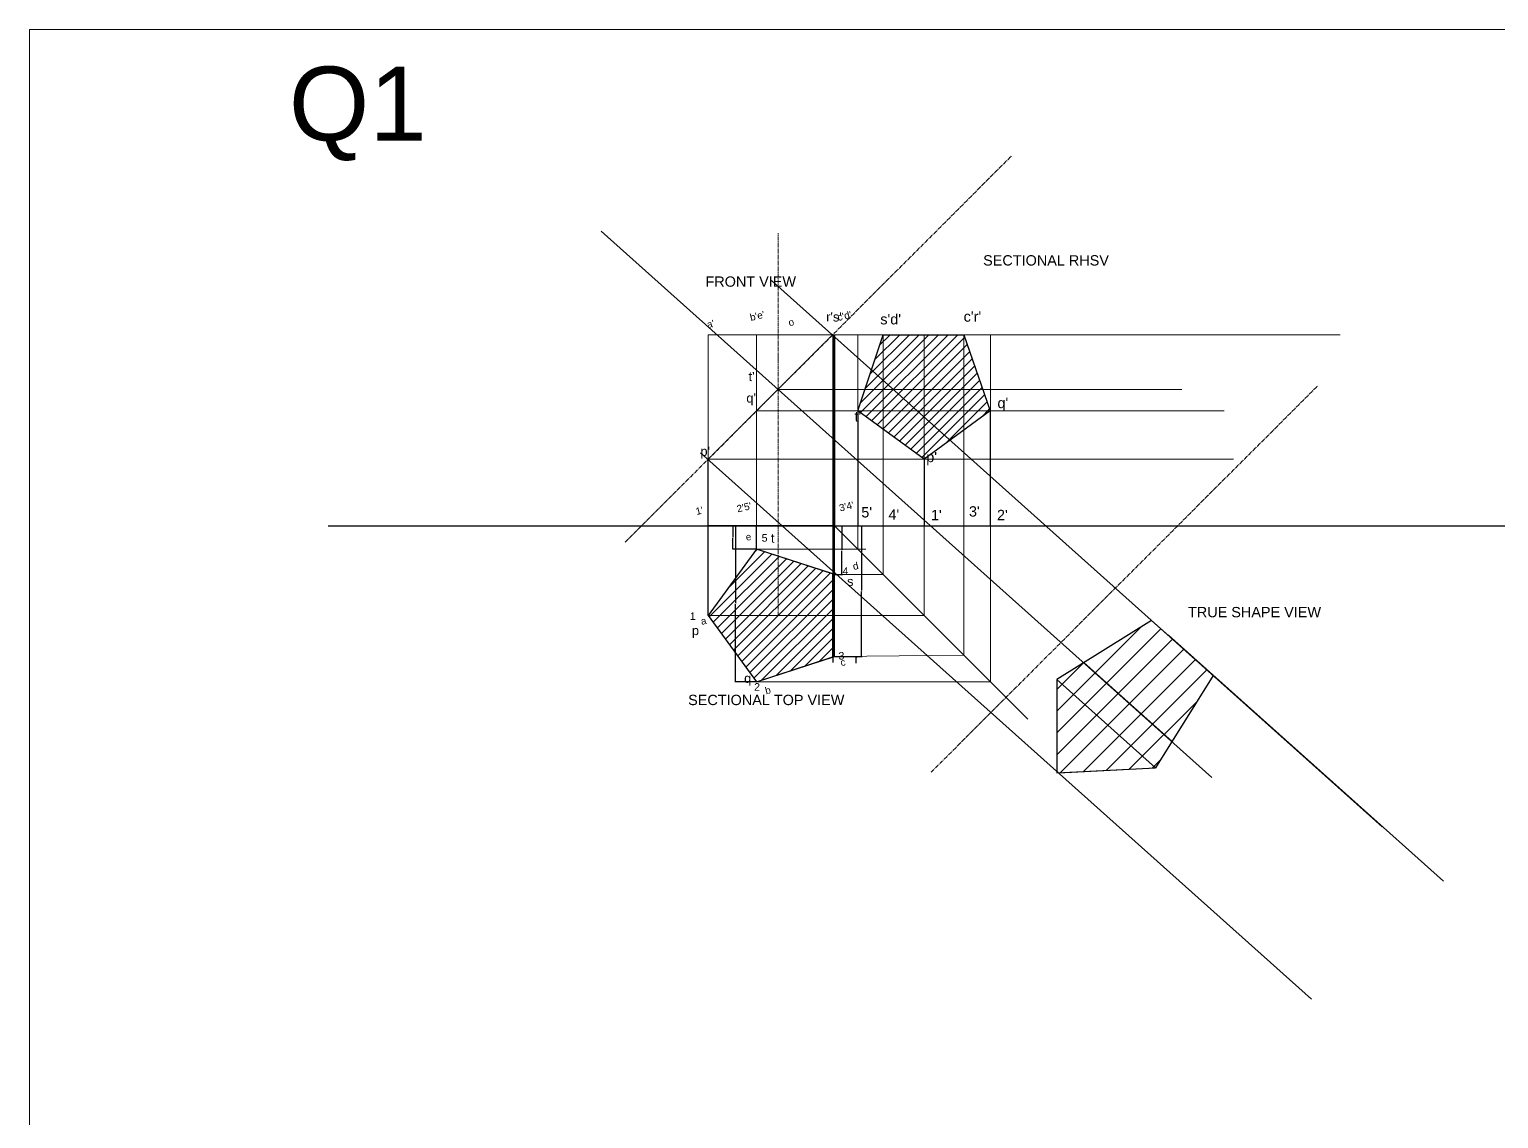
# Model space of a CAD drawing. Header units: millimetres. Extents: x 1494 to 2380, y 951 to 1748.
# Drawn here: x 1494 to 2032, y 1350 to 1748 of the extents above; entities that cross this region are included whole.
import ezdxf

# ---------------------------------------------------------------- set-up
doc = ezdxf.new("R2010")
doc.units = ezdxf.units.MM
doc.header["$LTSCALE"] = 0.5
doc.linetypes.add('CENTER2', pattern=[1.125, 0.75, -0.125, 0.125, -0.125])
doc.linetypes.add('HIDDEN2', pattern=[0.1875, 0.125, -0.0625])
doc.styles.get("Standard").update_dxf_attribs({"font": 'arial.ttf'})
doc.dimstyles.get("Standard").update_dxf_attribs({"dimtxt": 0.18, "dimasz": 0.18, "dimexe": 0.18, "dimexo": 0.0625, "dimgap": 0.09, "dimtad": 0, "dimtih": 1, "dimtoh": 1, "dimdec": 4, "dimzin": 0, "dimdsep": 46, "dimtxsty": 'Standard', "dimcen": 0.09, "dimadec": 0, "dimazin": 0, "dimtfac": 1, "dimtdec": 4, "dimtofl": 0, "dimtmove": 0, "dimatfit": 3, "dimfxl": 1, "dimtolj": 1, "dimtzin": 0, "dimarcsym": 0})

# ---------------------------------------------------------------- blocks, each defined once
blk = doc.blocks.new('*D24')
at = {"color": 0, "lineweight": -2, "ltscale": 4, "transparency": 16777216}
for p, q in [((1788.74, 1566.69), (1791.59, 1566.69)), ((1791.41, 1566.51), (1791.41, 1557.99)), ((1791.41, 1549.09), (1791.41, 1557.62)), ((1788.74, 1548.91), (1791.59, 1548.91))]:
    blk.add_line(p, q, dxfattribs=at)
at = {"color": 0, "lineweight": 5, "ltscale": 4, "transparency": 16777216}
for points in [[(1791.38, 1566.51), (1791.44, 1566.51), (1791.41, 1566.69)], [(1791.38, 1549.09), (1791.44, 1549.09), (1791.41, 1548.91)]]:
    blk.add_solid(points, dxfattribs=at)
at = {"layer": 'Defpoints', "color": 0, "lineweight": 5, "ltscale": 4, "transparency": 16777216}
for p in [(1788.68, 1566.69), (1788.68, 1548.91), (1791.41, 1548.91)]:
    blk.add_point(p, dxfattribs=at)
at = {"color": 0, "lineweight": 9, "ltscale": 4, "transparency": 16777216, "insert": (1791.41, 1557.8), "char_height": 0.18, "attachment_point": 5}
blk.add_mtext('\\A1;17.7783', dxfattribs=at)
blk = doc.blocks.new('*D25')
at = {"color": 0, "lineweight": -2, "ltscale": 4, "transparency": 16777216}
for p, q in [((1788.74, 1566.69), (1798.76, 1566.69)), ((1798.58, 1566.51), (1798.58, 1542.99)), ((1798.58, 1519.09), (1798.58, 1542.62)), ((1788.74, 1518.91), (1798.76, 1518.91))]:
    blk.add_line(p, q, dxfattribs=at)
at = {"color": 0, "lineweight": 5, "ltscale": 4, "transparency": 16777216}
for points in [[(1798.55, 1566.51), (1798.61, 1566.51), (1798.58, 1566.69)], [(1798.55, 1519.09), (1798.61, 1519.09), (1798.58, 1518.91)]]:
    blk.add_solid(points, dxfattribs=at)
at = {"layer": 'Defpoints', "color": 0, "lineweight": 5, "ltscale": 4, "transparency": 16777216}
for p in [(1788.68, 1566.69), (1788.68, 1518.91), (1798.58, 1518.91)]:
    blk.add_point(p, dxfattribs=at)
at = {"color": 0, "lineweight": 9, "ltscale": 4, "transparency": 16777216, "insert": (1798.58, 1542.8), "char_height": 0.18, "attachment_point": 5}
blk.add_mtext('\\A1;47.7783', dxfattribs=at)
blk = doc.blocks.new('*D26')
at = {"color": 0, "lineweight": -2, "ltscale": 4, "transparency": 16777216}
for p, q in [((1760.08, 1566.69), (1751.32, 1566.69)), ((1751.5, 1566.51), (1751.5, 1562.62)), ((1751.5, 1558.36), (1751.5, 1562.26)), ((1760.08, 1558.18), (1751.32, 1558.18))]:
    blk.add_line(p, q, dxfattribs=at)
at = {"color": 0, "lineweight": 5, "ltscale": 4, "transparency": 16777216}
for points in [[(1751.47, 1566.51), (1751.53, 1566.51), (1751.5, 1566.69)], [(1751.47, 1558.36), (1751.53, 1558.36), (1751.5, 1558.18)]]:
    blk.add_solid(points, dxfattribs=at)
at = {"layer": 'Defpoints', "color": 0, "lineweight": 5, "ltscale": 4, "transparency": 16777216}
for p in [(1760.15, 1566.69), (1751.5, 1558.18), (1760.15, 1558.18)]:
    blk.add_point(p, dxfattribs=at)
at = {"color": 0, "lineweight": 9, "ltscale": 4, "transparency": 16777216, "insert": (1751.5, 1562.44), "char_height": 0.18, "attachment_point": 5}
blk.add_mtext('\\A1;8.5078', dxfattribs=at)
blk = doc.blocks.new('*D27')
at = {"color": 0, "lineweight": -2, "ltscale": 4, "transparency": 16777216}
for p, q in [((1760.08, 1566.69), (1752.25, 1566.69)), ((1752.43, 1566.51), (1752.43, 1538.35)), ((1752.43, 1509.82), (1752.43, 1537.99)), ((1760.08, 1509.64), (1752.25, 1509.64))]:
    blk.add_line(p, q, dxfattribs=at)
at = {"color": 0, "lineweight": 5, "ltscale": 4, "transparency": 16777216}
for points in [[(1752.4, 1566.51), (1752.46, 1566.51), (1752.43, 1566.69)], [(1752.4, 1509.82), (1752.46, 1509.82), (1752.43, 1509.64)]]:
    blk.add_solid(points, dxfattribs=at)
at = {"layer": 'Defpoints', "color": 0, "lineweight": 5, "ltscale": 4, "transparency": 16777216}
for p in [(1760.15, 1566.69), (1752.43, 1509.64), (1760.15, 1509.64)]:
    blk.add_point(p, dxfattribs=at)
at = {"color": 0, "lineweight": 9, "ltscale": 4, "transparency": 16777216, "insert": (1752.43, 1538.17), "char_height": 0.18, "attachment_point": 5}
blk.add_mtext('\\A1;57.0488', dxfattribs=at)

msp = doc.modelspace()

# ---------------------------------------------------------------- hatches: boundary and pattern name
at = {"linetype": 'HIDDEN2', "lineweight": 30, "ltscale": 4}
h = msp.add_hatch(dxfattribs=at)
h.set_pattern_fill('ANSI31', color=0, scale=20)
h.set_pattern_definition([(45, (1551.6429, 1602.0451), (-1.767767, 1.767767), [])])
h.paths.add_polyline_path([(1821.46418, 1616.69689), (1806.48334, 1616.69689), (1806.48334, 1608.81093), (1821.46376, 1608.81093)])
h.paths.add_polyline_path([(1821.46524, 1636.69237), (1806.48334, 1636.69237), (1806.48334, 1616.69689), (1821.46418, 1616.69689)])
h.paths.add_polyline_path([(1836.05599, 1616.69689), (1821.46418, 1616.69689), (1821.46376, 1608.81093), (1836.05599, 1608.81093)])
h.paths.add_polyline_path([(1836.05599, 1608.81093), (1821.46376, 1608.81093), (1821.46283, 1591.17737), (1836.05599, 1601.78905)])
h.paths.add_polyline_path([(1821.46376, 1608.81093), (1806.48334, 1608.81093), (1806.48334, 1602.05737), (1821.46283, 1591.17737)])
h.paths.add_polyline_path([(1806.48334, 1616.69689), (1799.81501, 1616.69689), (1797.1851, 1608.81093), (1806.48334, 1608.81093)])
h.paths.add_polyline_path([(1806.48334, 1608.81093), (1797.1851, 1608.81093), (1806.48334, 1602.05737)])
h.paths.add_polyline_path([(1845.71245, 1608.81093), (1836.05599, 1608.81093), (1836.05599, 1601.78905)])
h.paths.add_polyline_path([(1842.98123, 1616.69689), (1836.05599, 1616.69689), (1836.05599, 1608.81093), (1845.71245, 1608.81093)])
h.paths.add_polyline_path([(1836.05599, 1636.69237), (1836.05599, 1616.69689), (1842.98123, 1616.69689)])
h.paths.add_polyline_path([(1836.05599, 1636.69237), (1821.46524, 1636.69237), (1821.46418, 1616.69689), (1836.05599, 1616.69689)])
h.paths.add_polyline_path([(1806.48334, 1636.69237), (1799.81501, 1616.69689), (1806.48334, 1616.69689)])
at = {"lineweight": 30, "ltscale": 4}
h = msp.add_hatch(dxfattribs=at)
h.set_pattern_fill('ANSI31', color=0, scale=20)
h.set_pattern_definition([(45, (1759.997, 1529.382), (-1.76777, 1.76777), [])])
h.paths.add_polyline_path([(1788.02704, 1549.12534), (1760.1456, 1558.18457), (1742.51204, 1533.91406), (1760.1456, 1509.64355), (1788.02704, 1518.70278)])
h = msp.add_hatch(dxfattribs=at)
h.set_pattern_fill('ANSI31', color=0, scale=45)
h.set_pattern_definition([(45, (1551.643, 1602.045), (-3.977476, 3.977476), [])])
h.paths.add_polyline_path([(1879.90052, 1516.62938), (1870.03635, 1510.48565), (1906.21004, 1478.11906), (1912.21302, 1487.71761)])
h.paths.add_polyline_path([(1927.33024, 1511.88948), (1904.74132, 1532.10103), (1879.90052, 1516.62938), (1912.21302, 1487.71761)])
h.paths.add_polyline_path([(1870.03635, 1510.48565), (1870.03635, 1476.84178), (1870.62467, 1476.31537), (1906.21004, 1478.11906)])

# ---------------------------------------------------------------- linework, layer by layer
at = {"color": 0, "linetype": 'CENTER2', "ltscale": 4}
for p, q in [((1712.06504, 1560.73037), (1853.4864, 1702.15172)), ((1824.03264, 1476.48425), (1965.45399, 1617.90561))]:
    msp.add_line(p, q, dxfattribs=at)
at = {"lineweight": 5, "ltscale": 4}
for p, q in [((1703.27959, 1674.66182), (1926.84998, 1474.62112)), ((1821.45979, 1533.90987), (1821.46524, 1636.69237))]:
    msp.add_line(p, q, dxfattribs=at)
at = {"color": 0, "linetype": 'CENTER2', "lineweight": 0, "ltscale": 4}
for p, q in [((1768.03157, 1533.91406), (1768.03157, 1673.91406)), ((1768.03157, 1636.69237), (1768.02704, 1616.69237))]:
    msp.add_line(p, q, dxfattribs=at)
at = {"color": 0, "lineweight": 9, "ltscale": 4}
for p, q in [((1765.60572, 1656.59329), (1989.17611, 1456.55259)), ((1788.6773, 1636.69237), (1973.71099, 1636.69237)), ((1797.1851, 1558.18457), (1797.1851, 1636.69237)), ((1806.48334, 1548.88632), (1806.48334, 1636.69237)), ((1836.05599, 1519.31368), (1836.05599, 1636.69237)), ((1845.76193, 1509.60774), (1845.81508, 1636.69237)), ((1768.03157, 1616.69689), (1915.81378, 1616.69689)), ((1760.1456, 1608.81093), (1931.2793, 1608.81093)), ((1739.69349, 1593.46668), (1963.26388, 1393.42599)), ((1742.51204, 1591.17737), (1934.67418, 1591.17737)), ((1788.6773, 1566.69237), (1859.38798, 1495.98169)), ((1760.1456, 1558.18457), (1800.1456, 1558.18457)), ((1788.6773, 1548.91406), (1806.48334, 1548.88632)), ((1742.51204, 1533.91406), (1821.45979, 1533.90987)), ((2011.59743, 1436.65167), (1910.99076, 1526.66999)), ((1788.6773, 1518.91406), (1836.05599, 1519.31368)), ((1760.1456, 1509.64355), (1845.76193, 1509.60774))]:
    msp.add_line(p, q, dxfattribs=at)
at = {"color": 0, "linetype": 'ByBlock', "lineweight": 0, "ltscale": 4}
for p, q in [((1742.51204, 1566.69237), (1742.51204, 1636.69237)), ((1788.6773, 1636.69237), (1742.51204, 1636.69237)), ((1760.1456, 1566.69237), (1760.1456, 1636.69237))]:
    msp.add_line(p, q, dxfattribs=at)
at = {"color": 0, "linetype": 'CENTER2', "lineweight": 30, "ltscale": 4}
msp.add_line((1742.51204, 1591.17737), (1788.02704, 1636.69237), dxfattribs=at)
at = {"color": 0, "ltscale": 4}
msp.add_line((1788.02704, 1636.69237), (1788.02704, 1516.69237), dxfattribs=at)
at = {"color": 0, "lineweight": 30, "ltscale": 4}
for p, q in [((1788.02704, 1636.69237), (1788.6773, 1636.69237)), ((1788.6773, 1636.69237), (1788.6773, 1566.69237)), ((1797.1851, 1608.81093), (1806.48334, 1636.69237)), ((1806.48334, 1636.69237), (1836.05599, 1636.69237)), ((1836.05599, 1636.69237), (1845.71245, 1608.81093)), ((1821.46283, 1591.17737), (1797.1851, 1608.81093)), ((1797.1851, 1608.81093), (1797.1851, 1566.69237)), ((1845.71245, 1608.81093), (1821.46283, 1591.17737)), ((1845.7858, 1566.69237), (1845.80342, 1608.81093)), ((1742.51204, 1566.69237), (1742.51204, 1591.17737)), ((1821.46283, 1591.17737), (1821.46153, 1566.69237)), ((1788.6773, 1566.69237), (1742.51204, 1566.69237)), ((1797.1851, 1566.69237), (1845.7858, 1566.69237)), ((1904.74132, 1532.10103), (1870.03635, 1510.48565)), ((1904.74132, 1532.10103), (1927.17809, 1512.1863)), ((1927.33024, 1511.88948), (1906.21004, 1478.11906)), ((1870.03635, 1510.48565), (1870.03635, 1476.28555)), ((1870.03635, 1476.28555), (1906.21004, 1478.11906))]:
    msp.add_line(p, q, dxfattribs=at)
at = {"color": 0, "linetype": 'ByBlock', "ltscale": 4}
msp.add_line((1788.6773, 1566.69237), (1788.6773, 1636.69237), dxfattribs=at)
at = {"linetype": 'HIDDEN2', "lineweight": 5, "ltscale": 4}
for p, q in [((1806.48334, 1602.05737), (1806.48334, 1636.69237)), ((1836.05599, 1601.78905), (1836.05599, 1636.69237)), ((1806.48334, 1602.05737), (1806.48334, 1566.69237)), ((1836.05599, 1601.78905), (1836.05599, 1566.69237))]:
    msp.add_line(p, q, dxfattribs=at)
at = {"color": 0}
for p, q in [((1603.37092, 1566.69237), (2325.20846, 1566.69237)), ((1742.51204, 1533.91406), (1742.51204, 1566.69237)), ((1760.1456, 1558.18457), (1760.1456, 1566.69237)), ((1788.6773, 1548.91406), (1788.6773, 1566.69237))]:
    msp.add_line(p, q, dxfattribs=at)
at = {"lineweight": 5}
msp.add_line((1870.03635, 1510.48565), (1906.21004, 1478.11906), dxfattribs=at)
msp.add_lwpolyline([(1494.02262, 1748.4928), (2379.79072, 1748.4928), (2379.79072, 950.8639), (1494.02262, 950.8639)], close=True, dxfattribs=at)
at = {"color": 0, "lineweight": 30}
msp.add_lwpolyline([(1788.6773, 1518.91406), (1788.6773, 1548.91406), (1760.1456, 1558.18457), (1742.51204, 1533.91406), (1760.1456, 1509.64355)], close=True, dxfattribs=at)
at = {"color": 0, "lineweight": 30, "ltscale": 4}
msp.add_lwpolyline([(1788.02704, 1549.12534), (1760.1456, 1558.18457), (1742.51204, 1533.91406), (1760.1456, 1509.64355), (1788.02704, 1518.70278)], close=True, dxfattribs=at)
at = {"lineweight": 5, "ltscale": 4}
msp.add_lwpolyline([(1927.33024, 1511.88948), (1904.74132, 1532.10103), (1879.90052, 1516.62938), (1912.21302, 1487.71761)], close=True, dxfattribs=at)
at = {"color": 0, "lineweight": 30, "ltscale": 4}
msp.add_lwpolyline([(1870.03635, 1510.48565), (1870.03635, 1476.84178), (1870.62467, 1476.31537), (1906.21004, 1478.11906)], dxfattribs=at)

# ---------------------------------------------------------------- texts
at = {"lineweight": 5}
msp.add_text('Q1', height=27.093536, dxfattribs=at).set_placement((1588.98941, 1707.76852))
at = {"color": 0, "lineweight": 30, "ltscale": 4}
for s, height, p in [('SECTIONAL RHSV', 3.7785626, (1843.08372, 1662.03137)), ('FRONT VIEW', 3.778563, (1741.47313, 1654.26185)), ("r's'", 3.354907, (1785.63745, 1641.54221)), ("s'd'", 3.778563, (1805.44231, 1640.47093)), ("c'r'", 3.778563, (1835.96059, 1641.45984)), ("t'", 3.354907, (1757.2441, 1619.72037)), ("q'", 3.354907, (1756.42969, 1611.8496)), ("q'", 3.778563, (1848.33286, 1609.81467)), ("t'", 3.778563, (1796.0133, 1604.85139)), ("p'", 3.354907, (1739.61755, 1592.34643)), ("p'", 3.778563, (1822.2686, 1590.03644)), ("5'", 3.778563, (1798.49659, 1569.78511)), ("4'", 3.778563, (1808.42975, 1568.95807)), ("1'", 3.778563, (1823.99169, 1568.79266)), ("3'", 3.778563, (1837.8981, 1570.11592)), ("2'", 3.778563, (1848.16237, 1568.79266)), ('t', 3.35491, (1765.43449, 1560.52864)), ('s', 3.35491, (1793.28182, 1544.70781)), ('TRUE SHAPE VIEW', 3.7785626, (1918.08007, 1533.24226)), ('p', 3.35491, (1736.49511, 1526.70479)), ('r', 3.35491, (1796.01195, 1516.33942)), ('q', 3.35491, (1755.60602, 1509.24732)), ('SECTIONAL TOP VIEW', 3.7785626, (1735.12037, 1501.0832))]:
    msp.add_text(s, height=height, dxfattribs=at).set_placement(p)
at = {"color": 0, "linetype": 'ByBlock', "ltscale": 4}
for s, height, p in [("a'", 2.589482, (1742.3165, 1639.05024)), ("b'e'", 2.589482, (1758.07565, 1641.70496)), ('o', 2.58948, (1772.16707, 1639.78509)), ("c'd'", 2.589482, (1790.10161, 1641.70496)), ("3'4'", 2.589482, (1790.74212, 1571.94977)), ("1'", 2.589482, (1738.21956, 1570.66986)), ("2'5'", 2.589482, (1753.27176, 1571.62979)), ('e', 2.58948, (1756.50813, 1561.21213)), ('d', 2.58948, (1795.73253, 1550.52397)), ('a', 2.58948, (1740.0623, 1530.42779)), ('c', 2.58948, (1791.17616, 1515.29264)), ('b', 2.58948, (1763.63983, 1505.00034))]:
    msp.add_text(s, height=height, rotation=13.514979, dxfattribs=at).set_placement(p)
at = {"color": 0}
for s, p in [('5', (1762.03506, 1560.91979)), ('4', (1791.62986, 1548.79843)), ('1', (1735.74899, 1532.2693)), ('3', (1790.15931, 1517.76039)), ('2', (1759.27778, 1506.37366))]:
    msp.add_text(s, height=2.75485, dxfattribs=at).set_placement(p)

# ---------------------------------------------------------------- dimensions: what is measured, and where the dimension line sits
at = {"color": 0, "lineweight": 9, "ltscale": 4}
for base, p1, p2, picture, middle in [((1751.49641, 1558.18457), (1760.1456, 1566.69237), (1760.1456, 1558.18457), '*D26', (1751.49641, 1562.43847)), ((1752.43169, 1509.64355), (1760.1456, 1566.69237), (1760.1456, 1509.64355), '*D27', (1752.43169, 1538.16796)), ((1791.4052, 1548.91406), (1788.6773, 1566.69237), (1788.6773, 1548.91406), '*D24', (1791.4052, 1557.80321)), ((1798.57744, 1518.91406), (1788.6773, 1566.69237), (1788.6773, 1518.91406), '*D25', (1798.57744, 1542.80321))]:
    dim = msp.add_linear_dim(base=base, p1=p1, p2=p2, angle=90, dimstyle='Standard', dxfattribs=at)
    dim.commit()
    dim.dimension.update_dxf_attribs({"geometry": picture, "text_midpoint": middle})

doc.saveas('drawing.dxf')
